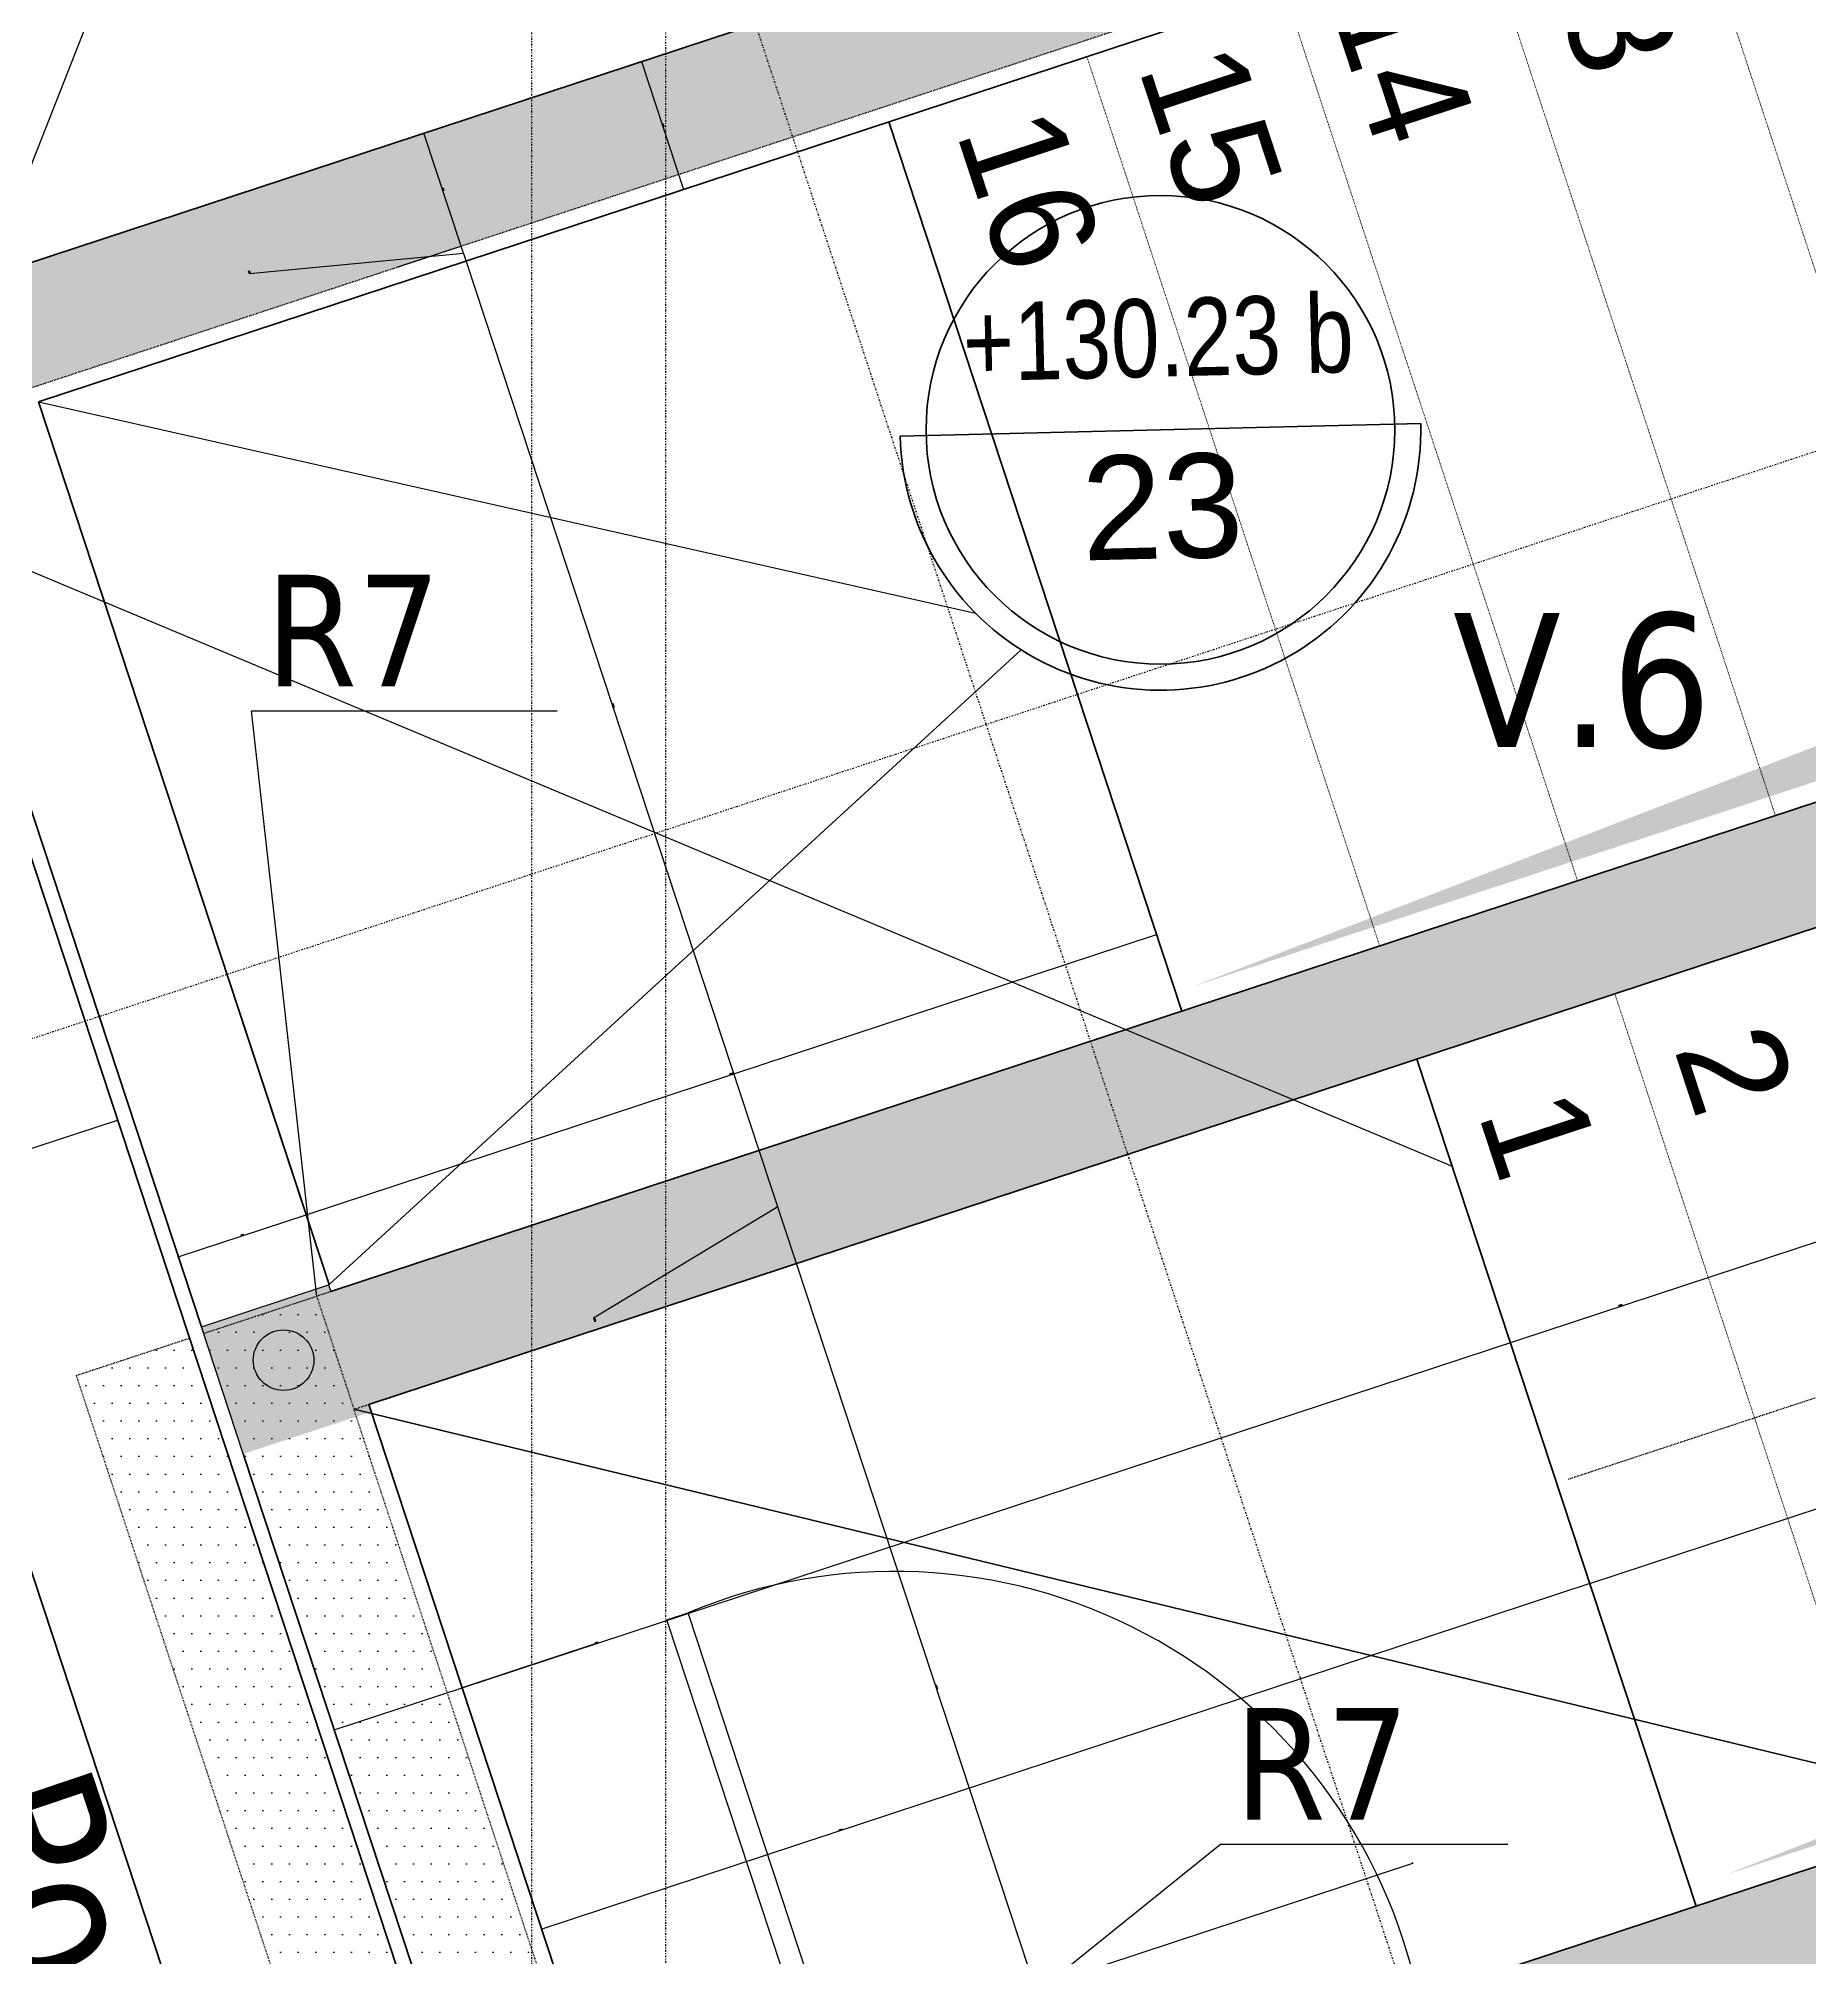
# Model space of a CAD drawing. Extents: x -12912 to 27386, y 1818 to 8189.
# Drawn here: x -120 to 118.1, y 6766.7 to 7024.7 of the extents above; entities that cross this region are included whole.
import ezdxf

# ---------------------------------------------------------------- set-up
doc = ezdxf.new("R2010")
doc.units = 0
doc.header["$MEASUREMENT"] = 0
for name, pattern in [('AXES2', [1.125, 0.75, -0.125, 0.125, -0.125]), ('CACHE2', [4.7625, 3.175, -1.5875]), ('GrDotted', [0.4, 0.1, -0.1, 0.1, -0.1]), ('GrFeatureAxis', [0.85, 0.25, -0.2, 0.1, -0.2, 0.1]), ('STRICHPUNKT2_S11', [0.9, 0.7, -0.1, 0, -0.1])]:
    doc.linetypes.add(name, pattern=pattern)
doc.layers.get('0').update_dxf_attribs({"linetype": 'CONTINUOUS'})
doc.layers.get('DEFPOINTS').update_dxf_attribs({"linetype": 'CONTINUOUS'})
for name, color, linetype in [('g-ax2', 1, 'AXES2'), ('g-cot', 7, 'CONTINUOUS'), ('g-gov', 1, 'CONTINUOUS'), ('g-mx', 4, 'CONTINUOUS'), ('g-tx', 7, 'CONTINUOUS'), ('K_ENT_M_Building_Coffrage PH Sous sol', 7, 'CONTINUOUS'), ('STR_AXES_REPERE', 1, 'CONTINUOUS'), ('STR_COTATION', 1, 'CONTINUOUS'), ('STR_dob_liaisons_voiles', 23, 'CONTINUOUS'), ('STR_RESV_DALLE', 11, 'CONTINUOUS'), ('STR_SURCH', 9, 'CACHE2'), ('STR_TXT', 102, 'CONTINUOUS'), ('STR_TXT_V', 102, 'CONTINUOUS')]:
    doc.layers.add(name, color=color, linetype=linetype)
for name, color, linetype, lineweight in [('STR_AXES', 4, 'STRICHPUNKT2_S11', 25), ('STR_DALLES', 103, 'CONTINUOUS', 35), ('STR_dob_dalles', 130, 'CONTINUOUS', 35), ('STR_POUTRES', 102, 'CONTINUOUS', 35), ('STR_VOILES', 6, 'CONTINUOUS', 70)]:
    doc.layers.add(name, color=color, linetype=linetype, lineweight=lineweight)
doc.styles.add('EPAIS', font='TAHOMA.TTF')
doc.styles.add('GrDimensions', font='simplex.shx')
doc.dimstyles.new('GrDimensions', dxfattribs={"dimtxt": 0.09, "dimasz": 0.05, "dimexe": 0.07, "dimexo": 0, "dimgap": 0.05, "dimtad": 1, "dimzin": 0, "dimdsep": 46, "dimtxsty": 'GrDimensions', "dimblk": 'ARCHTICK', "dimblk1": 'ARCHTICK', "dimblk2": 'ARCHTICK', "dimcen": 0.09, "dimadec": 0, "dimazin": 0, "dimtfac": 1, "dimtdec": 4, "dimtmove": 0, "dimatfit": 3, "dimldrblk": 'OPEN30', "dimfxl": 0, "dimtolj": 1, "dimtzin": 0, "dimarcsym": 0})
doc.dimstyles.new('nOVO', dxfattribs={"dimscale": 1.3, "dimtxt": 0.09, "dimasz": 0.05, "dimexe": 0.07, "dimexo": 0, "dimgap": 0.05, "dimtad": 1, "dimzin": 0, "dimdsep": 46, "dimtxsty": 'GrDimensions', "dimblk": 'ARCHTICK', "dimcen": 0.09, "dimadec": 0, "dimazin": 0, "dimtfac": 1, "dimtmove": 0, "dimatfit": 3, "dimldrblk": 'OPEN30', "dimfxl": 0, "dimtolj": 1, "dimtzin": 0, "dimarcsym": 0})
doc.dimstyles.new('Novo_MALKO', dxfattribs={"dimscale": 1.3, "dimtxt": 0.09, "dimasz": 0.05, "dimexe": 0.07, "dimexo": 0, "dimgap": 0.05, "dimtad": 1, "dimdec": 0, "dimlfac": 100, "dimzin": 0, "dimdsep": 46, "dimtxsty": 'GrDimensions', "dimblk": 'ARCHTICK', "dimcen": 0.09, "dimadec": 0, "dimazin": 0, "dimtfac": 1, "dimtdec": 0, "dimtmove": 0, "dimatfit": 3, "dimldrblk": 'OPEN30', "dimfxl": 0, "dimtolj": 1, "dimtzin": 0, "dimarcsym": 0})
pattern_1 = [(0, (5243.0074, 5883.9378), (1.190625, 2.38125), [0, -2.38125])]

# ---------------------------------------------------------------- blocks, each defined once
blk = doc.blocks.new('_ArchTick')
at = {"color": 0, "linetype": 'ByBlock', "const_width": 0.15}
blk.add_lwpolyline([(-0.5, -0.5), (0.5, 0.5)], dxfattribs=at)
blk = doc.blocks.new('*D54')
at = {"layer": 'DEFPOINTS', "color": 0, "linetype": 'Continuous'}
for p in [(-18.08, 6859.97), (-26.72, 6857.12), (10.82, 6743.2)]:
    blk.add_point(p, dxfattribs=at)
at = {"layer": 'STR_COTATION', "color": 0, "linetype": 'Continuous', "lineweight": -2}
for p, q in [((-26.72, 6857.12), (-17.99, 6860)), ((19.46, 6746.05), (-18.08, 6859.97)), ((10.82, 6743.2), (19.55, 6746.08))]:
    blk.add_line(p, q, dxfattribs=at)
at = {"layer": 'STR_COTATION', "color": 0, "linetype": 'Continuous', "lineweight": -2, "xscale": 0.065, "yscale": 0.065, "zscale": 0.065}
for p, rotation in [((-18.08, 6859.97), 108.2367503933414), ((19.46, 6746.05), 288.2367503933414)]:
    blk.add_blockref('_ArchTick', p, dxfattribs=dict(at, rotation=rotation))
at = {"layer": 'STR_COTATION', "color": 0, "linetype": 'Continuous', "lineweight": -3, "insert": (0.81, 6803.05), "char_height": 0.117, "attachment_point": 5, "rotation": 288.2368, "style": 'GrDimensions'}
blk.add_mtext('\\A1;119.95', dxfattribs=at)
blk = doc.blocks.new('_Open30')
at = {"color": 0, "linetype": 'ByBlock', "lineweight": -2}
for p, q in [((-1, 0.3), (0, 0)), ((0, 0), (-1, -0.3)), ((0, 0), (-1, 0))]:
    blk.add_line(p, q, dxfattribs=at)
blk = doc.blocks.new('*D55')
at = {"layer": 'DEFPOINTS', "color": 0, "linetype": 'Continuous'}
for p in [(-23.08, 6875.17), (-31.73, 6872.32), (-26.72, 6857.12)]:
    blk.add_point(p, dxfattribs=at)
at = {"layer": 'STR_COTATION', "color": 0, "linetype": 'Continuous', "lineweight": -2}
for p, q in [((-31.73, 6872.32), (-23, 6875.2)), ((-18.08, 6859.97), (-23.08, 6875.17)), ((-20.58, 6867.57), (-45.35, 6852.63)), ((-26.72, 6857.12), (-17.99, 6860)), ((-45.35, 6852.63), (-45.19, 6852.14))]:
    blk.add_line(p, q, dxfattribs=at)
at = {"layer": 'STR_COTATION', "color": 0, "linetype": 'Continuous', "lineweight": -2, "xscale": 0.065, "yscale": 0.065, "zscale": 0.065}
for p, rotation in [((-23.08, 6875.17), 108.2367503933414), ((-18.08, 6859.97), 288.2367503933414)]:
    blk.add_blockref('_ArchTick', p, dxfattribs=dict(at, rotation=rotation))
at = {"layer": 'STR_COTATION', "color": 0, "linetype": 'Continuous', "lineweight": -3, "insert": (-45.15, 6852.42), "char_height": 0.117, "attachment_point": 5, "rotation": 288.2368, "style": 'GrDimensions'}
blk.add_mtext('\\A1;1600', dxfattribs=at)
blk = doc.blocks.new('*D56')
at = {"layer": 'DEFPOINTS', "color": 0, "linetype": 'Continuous'}
for p in [(-62.49, 6994.75), (-71.13, 6991.9), (-31.73, 6872.32)]:
    blk.add_point(p, dxfattribs=at)
at = {"layer": 'STR_COTATION', "color": 0, "linetype": 'Continuous', "lineweight": -2}
for p, q in [((-71.13, 6991.9), (-62.4, 6994.77)), ((-23.08, 6875.17), (-62.49, 6994.75)), ((-31.73, 6872.32), (-23, 6875.2))]:
    blk.add_line(p, q, dxfattribs=at)
at = {"layer": 'STR_COTATION', "color": 0, "linetype": 'Continuous', "lineweight": -2, "xscale": 0.065, "yscale": 0.065, "zscale": 0.065}
for p, rotation in [((-62.49, 6994.75), 108.2367503933414), ((-23.08, 6875.17), 288.2367503933414)]:
    blk.add_blockref('_ArchTick', p, dxfattribs=dict(at, rotation=rotation))
at = {"layer": 'STR_COTATION', "color": 0, "linetype": 'Continuous', "lineweight": -3, "insert": (-42.67, 6935), "char_height": 0.117, "attachment_point": 5, "rotation": 288.2368, "style": 'GrDimensions'}
blk.add_mtext('\\A1;125.90', dxfattribs=at)
blk = doc.blocks.new('*D57')
at = {"layer": 'DEFPOINTS', "color": 0, "linetype": 'Continuous'}
for p in [(-63.14, 6996.74), (-71.78, 6993.89), (-71.13, 6991.9)]:
    blk.add_point(p, dxfattribs=at)
at = {"layer": 'STR_COTATION', "color": 0, "linetype": 'Continuous', "lineweight": -2}
for p, q in [((-71.78, 6993.89), (-63.06, 6996.77)), ((-62.49, 6994.75), (-63.14, 6996.74)), ((-62.81, 6995.74), (-91.61, 6993.03)), ((-71.13, 6991.9), (-62.4, 6994.77)), ((-91.61, 6993.03), (-91.74, 6993.42))]:
    blk.add_line(p, q, dxfattribs=at)
at = {"layer": 'STR_COTATION', "color": 0, "linetype": 'Continuous', "lineweight": -2, "xscale": 0.065, "yscale": 0.065, "zscale": 0.065}
for p, rotation in [((-63.14, 6996.74), 108.2367503933414), ((-62.49, 6994.75), 288.2367503933414)]:
    blk.add_blockref('_ArchTick', p, dxfattribs=dict(at, rotation=rotation))
at = {"layer": 'STR_COTATION', "color": 0, "linetype": 'Continuous', "lineweight": -3, "insert": (-91.56, 6993.26), "char_height": 0.117, "attachment_point": 5, "rotation": 288.2368, "style": 'GrDimensions'}
blk.add_mtext('\\A1;210', dxfattribs=at)
blk = doc.blocks.new('*D58')
at = {"layer": 'DEFPOINTS', "color": 0, "linetype": 'Continuous'}
for p in [(-68.15, 7011.93), (-76.79, 7009.09), (-71.78, 6993.89)]:
    blk.add_point(p, dxfattribs=at)
at = {"layer": 'STR_COTATION', "color": 0, "linetype": 'Continuous', "lineweight": -2}
for p, q in [((-76.79, 7009.09), (-68.06, 7011.96)), ((-63.14, 6996.74), (-68.15, 7011.93)), ((-71.78, 6993.89), (-63.06, 6996.77))]:
    blk.add_line(p, q, dxfattribs=at)
at = {"layer": 'STR_COTATION', "color": 0, "linetype": 'Continuous', "lineweight": -2, "xscale": 0.065, "yscale": 0.065, "zscale": 0.065}
for p, rotation in [((-68.15, 7011.93), 108.2367503933414), ((-63.14, 6996.74), 288.2367503933414)]:
    blk.add_blockref('_ArchTick', p, dxfattribs=dict(at, rotation=rotation))
at = {"layer": 'STR_COTATION', "color": 0, "linetype": 'Continuous', "lineweight": -3, "insert": (-65.53, 7004.38), "char_height": 0.117, "attachment_point": 5, "rotation": 288.2368, "style": 'GrDimensions'}
blk.add_mtext('\\A1;1600', dxfattribs=at)
blk = doc.blocks.new('*D59')
at = {"layer": 'DEFPOINTS', "color": 0, "linetype": 'Continuous'}
for p in [(-42.62, 7020.33), (-36.96, 7003.14), (-33.24, 7004.36)]:
    blk.add_point(p, dxfattribs=at)
at = {"layer": 'STR_COTATION', "color": 0, "linetype": 'Continuous', "lineweight": -2}
for p, q in [((-42.62, 7020.33), (-38.82, 7021.58)), ((-38.91, 7021.55), (-33.24, 7004.36)), ((-36.96, 7003.14), (-33.16, 7004.39))]:
    blk.add_line(p, q, dxfattribs=at)
at = {"layer": 'STR_COTATION', "color": 0, "linetype": 'Continuous', "lineweight": -2, "xscale": 0.065, "yscale": 0.065, "zscale": 0.065}
for p, rotation in [((-38.91, 7021.55), 108.2357043947728), ((-33.24, 7004.36), 288.2357043947728)]:
    blk.add_blockref('_ArchTick', p, dxfattribs=dict(at, rotation=rotation))
at = {"layer": 'STR_COTATION', "color": 0, "linetype": 'Continuous', "lineweight": -3, "insert": (-35.96, 7013), "char_height": 0.117, "attachment_point": 5, "rotation": 288.2357, "style": 'GrDimensions'}
blk.add_mtext('\\A1;1810', dxfattribs=at)
blk = doc.blocks.new('*D60')
at = {"layer": 'DEFPOINTS', "color": 0, "linetype": 'Continuous'}
for p in [(-92.69, 6893.01), (-109.88, 6887.34), (-83.97, 6866.53)]:
    blk.add_point(p, dxfattribs=at)
at = {"layer": 'STR_COTATION', "color": 0, "linetype": 'Continuous', "lineweight": -2}
for p, q in [((-92.69, 6893.01), (-83.94, 6866.45)), ((-109.88, 6887.34), (-101.13, 6860.78)), ((-101.16, 6860.87), (-83.97, 6866.53))]:
    blk.add_line(p, q, dxfattribs=at)
at = {"layer": 'STR_COTATION', "color": 0, "linetype": 'Continuous', "lineweight": -2, "xscale": 0.065, "yscale": 0.065, "zscale": 0.065}
for p, rotation in [((-83.97, 6866.53), 18.23570439482916), ((-101.16, 6860.87), 198.2357043948292)]:
    blk.add_blockref('_ArchTick', p, dxfattribs=dict(at, rotation=rotation))
at = {"layer": 'STR_COTATION', "color": 0, "linetype": 'Continuous', "lineweight": -3, "insert": (-92.6, 6863.82), "char_height": 0.117, "attachment_point": 5, "rotation": 18.2357, "style": 'GrDimensions'}
blk.add_mtext('\\A1;1810', dxfattribs=at)
blk = doc.blocks.new('*D61')
at = {"layer": 'DEFPOINTS', "color": 0, "ltscale": 4.5}
for p in [(-75.24, 6840.04), (-92.43, 6834.38), (-63.01, 6802.94)]:
    blk.add_point(p, dxfattribs=at)
at = {"layer": 'STR_COTATION', "color": 0, "lineweight": -2, "ltscale": 4.5}
for p, q in [((-44.71, 6808.97), (-63.01, 6802.94)), ((-80.2, 6797.27), (-63.01, 6802.94)), ((-63.04, 6803.02), (-62.98, 6802.85)), ((-80.23, 6797.36), (-80.17, 6797.19))]:
    blk.add_line(p, q, dxfattribs=at)
at = {"layer": 'STR_COTATION', "color": 0, "lineweight": -2, "ltscale": 4.5, "xscale": 0.065, "yscale": 0.065, "zscale": 0.065}
for p, rotation in [((-63.01, 6802.94), 18.23570439482916), ((-80.2, 6797.27), 198.2357043948292)]:
    blk.add_blockref('_ArchTick', p, dxfattribs=dict(at, rotation=rotation))
at = {"layer": 'STR_COTATION', "color": 0, "ltscale": 4.5, "insert": (-44.98, 6809.01), "char_height": 0.117, "attachment_point": 5, "rotation": 18.2357, "style": 'GrDimensions'}
blk.add_mtext('\\A1;1810', dxfattribs=at)
blk = doc.blocks.new('*D62')
at = {"layer": 'DEFPOINTS', "color": 0, "ltscale": 4.5}
for p in [(235.88, 6943.65), (248.43, 6905.55), (-75.24, 6840.04)]:
    blk.add_point(p, dxfattribs=at)
at = {"layer": 'STR_COTATION', "color": 0, "lineweight": -2, "ltscale": 4.5}
for p, q in [((-63.01, 6802.94), (248.43, 6905.55)), ((248.4, 6905.64), (248.46, 6905.46)), ((-63.04, 6803.02), (-62.98, 6802.85))]:
    blk.add_line(p, q, dxfattribs=at)
at = {"layer": 'STR_COTATION', "color": 0, "lineweight": -2, "ltscale": 4.5, "xscale": 0.065, "yscale": 0.065, "zscale": 0.065}
for p, rotation in [((248.43, 6905.55), 18.23570439482916), ((-63.01, 6802.94), 198.2357043948292)]:
    blk.add_blockref('_ArchTick', p, dxfattribs=dict(at, rotation=rotation))
at = {"layer": 'STR_COTATION', "color": 0, "ltscale": 4.5, "insert": (92.67, 6854.36), "char_height": 0.117, "attachment_point": 5, "rotation": 18.2357, "style": 'GrDimensions'}
blk.add_mtext('\\A1;327.91', dxfattribs=at)
blk = doc.blocks.new('*D611')
at = {"layer": 'DEFPOINTS', "color": 0, "ltscale": 4.5}
for p in [(64.78, 6779.38), (70.24, 6762.82), (-15.23, 6734.63)]:
    blk.add_point(p, dxfattribs=at)
at = {"layer": 'STR_COTATION', "color": 0, "lineweight": -2, "ltscale": 4.5}
for p, q in [((-20.69, 6751.18), (64.78, 6779.38)), ((64.8, 6779.29), (64.75, 6779.46)), ((-20.67, 6751.09), (-20.72, 6751.26))]:
    blk.add_line(p, q, dxfattribs=at)
at = {"layer": 'STR_COTATION', "color": 0, "lineweight": -2, "ltscale": 4.5, "xscale": 0.065, "yscale": 0.065, "zscale": 0.065}
for p, rotation in [((64.78, 6779.38), 18.258271237584), ((-20.69, 6751.18), 198.258271237584)]:
    blk.add_blockref('_ArchTick', p, dxfattribs=dict(at, rotation=rotation))
at = {"layer": 'STR_COTATION', "color": 0, "ltscale": 4.5, "insert": (22, 6765.39), "char_height": 0.117, "attachment_point": 5, "rotation": 18.2583, "style": 'GrDimensions'}
blk.add_mtext('\\A1;9000', dxfattribs=at)
blk = doc.blocks.new('A$C2F200F38')
at = {"layer": 'g-gov'}
for p, q in [((-0.835, 0), (-0.065, 0)), ((-0.85, -0.18), (-0.05, -0.18))]:
    blk.add_line(p, q, dxfattribs=at)
at = {"layer": 'g-mx'}
for p, q in [((-0.9, 0), (0, 0)), ((-0.9, 0), (-0.9, -0.18)), ((-0.835, 0), (-0.9, 0)), ((-0.835, -0.15), (-0.835, 0)), ((-0.065, -0.15), (-0.065, 0)), ((-0.065, 0), (0, 0)), ((0, 0), (0, -0.18)), ((-0.85, -0.15), (-0.835, -0.15)), ((-0.85, -0.18), (-0.85, -0.15)), ((-0.05, -0.15), (-0.065, -0.15)), ((-0.05, -0.18), (-0.05, -0.15)), ((-0.9, -0.18), (-0.85, -0.18)), ((-0.08, -0.18), (-0.08, -0.98)), ((-0.05, -0.18), (-0.08, -0.18)), ((-0.05, -0.18), (-0.05, -0.98)), ((0, -0.18), (-0.05, -0.18)), ((-0.05, -0.98), (-0.08, -0.98))]:
    blk.add_line(p, q, dxfattribs=at)
blk.add_arc((-0.1357, -0.2626), 0.7196, 173.408, 274.4386, dxfattribs=at)
blk = doc.blocks.new('*D886')
at = {"layer": 'DEFPOINTS', "color": 0, "ltscale": 4.5}
for p in [(-113.19, 6891.01), (-109.32, 6879.26), (-140.1, 6876.8)]:
    blk.add_point(p, dxfattribs=at)
at = {"layer": 'STR_COTATION', "color": 0, "lineweight": -2, "ltscale": 4.5}
for p, q in [((-137.81, 6869.87), (-109.32, 6879.26)), ((-109.35, 6879.34), (-109.29, 6879.17)), ((-123.57, 6874.56), (-122.42, 6835.7)), ((-137.84, 6869.95), (-137.78, 6869.78)), ((-122.42, 6835.7), (-122.93, 6835.53))]:
    blk.add_line(p, q, dxfattribs=at)
at = {"layer": 'STR_COTATION', "color": 0, "lineweight": -2, "ltscale": 4.5, "xscale": 0.065, "yscale": 0.065, "zscale": 0.065}
for p, rotation in [((-109.32, 6879.26), 18.23737578238046), ((-137.81, 6869.87), 198.2373757823805)]:
    blk.add_blockref('_ArchTick', p, dxfattribs=dict(at, rotation=rotation))
at = {"layer": 'STR_COTATION', "color": 0, "ltscale": 4.5, "insert": (-122.72, 6835.74), "char_height": 0.117, "attachment_point": 5, "rotation": 18.2374, "style": 'GrDimensions'}
blk.add_mtext('\\A1;3000', dxfattribs=at)
blk = doc.blocks.new('*D893')
at = {"layer": 'DEFPOINTS', "color": 0, "ltscale": 4.5}
for p in [(-163.83, 6948.82), (-83.2, 6704.82), (-109.73, 6696.08)]:
    blk.add_point(p, dxfattribs=at)
at = {"layer": 'STR_COTATION', "color": 0, "lineweight": -2, "ltscale": 4.5}
for p, q in [((-190.06, 6940.18), (-190.23, 6940.12)), ((-190.15, 6940.15), (-109.73, 6696.08)), ((-109.64, 6696.11), (-109.81, 6696.05))]:
    blk.add_line(p, q, dxfattribs=at)
at = {"layer": 'STR_COTATION', "color": 0, "lineweight": -2, "ltscale": 4.5, "xscale": 0.065, "yscale": 0.065, "zscale": 0.065}
for p, rotation in [((-190.15, 6940.15), 108.2367673827036), ((-109.73, 6696.08), 288.2367673827036)]:
    blk.add_blockref('_ArchTick', p, dxfattribs=dict(at, rotation=rotation))
at = {"layer": 'STR_COTATION', "color": 0, "ltscale": 4.5, "insert": (-149.82, 6818.15), "char_height": 0.117, "attachment_point": 5, "rotation": 288.2368, "style": 'GrDimensions'}
blk.add_mtext('\\A1;256.98', dxfattribs=at)
blk = doc.blocks.new('*D977')
at = {"layer": 'DEFPOINTS', "color": 0, "ltscale": 4.5}
for p in [(25.41, 6919.17), (30.34, 6904.19), (-92.69, 6893.01)]:
    blk.add_point(p, dxfattribs=at)
at = {"layer": 'STR_COTATION', "color": 0, "lineweight": -2, "ltscale": 4.5}
for p, q in [((-83.97, 6866.53), (30.34, 6904.19)), ((30.31, 6904.28), (30.37, 6904.11)), ((-84, 6866.62), (-83.94, 6866.45))]:
    blk.add_line(p, q, dxfattribs=at)
at = {"layer": 'STR_COTATION', "color": 0, "lineweight": -2, "ltscale": 4.5, "xscale": 0.065, "yscale": 0.065, "zscale": 0.065}
for p, rotation in [((30.34, 6904.19), 18.23570439482916), ((-83.97, 6866.53), 198.2357043948292)]:
    blk.add_blockref('_ArchTick', p, dxfattribs=dict(at, rotation=rotation))
at = {"layer": 'STR_COTATION', "color": 0, "ltscale": 4.5, "insert": (-26.85, 6885.48), "char_height": 0.117, "attachment_point": 5, "rotation": 18.2357, "style": 'GrDimensions'}
blk.add_mtext('\\A1;12035', dxfattribs=at)
blk = doc.blocks.new('*D979')
at = {"layer": 'DEFPOINTS', "color": 0, "ltscale": 4.5}
for p in [(274.18, 6878.19), (281.09, 6857.23), (95.45, 6796.06)]:
    blk.add_point(p, dxfattribs=at)
at = {"layer": 'STR_COTATION', "color": 0, "lineweight": -2, "ltscale": 4.5}
for p, q in [((88.56, 6816.95), (274.18, 6878.19)), ((274.2, 6878.1), (274.15, 6878.28)), ((88.58, 6816.86), (88.53, 6817.04))]:
    blk.add_line(p, q, dxfattribs=at)
at = {"layer": 'STR_COTATION', "color": 0, "lineweight": -2, "ltscale": 4.5, "xscale": 0.065, "yscale": 0.065, "zscale": 0.065}
for p, rotation in [((274.18, 6878.19), 18.258271237584), ((88.56, 6816.95), 198.258271237584)]:
    blk.add_blockref('_ArchTick', p, dxfattribs=dict(at, rotation=rotation))
at = {"layer": 'STR_COTATION', "color": 0, "ltscale": 4.5, "insert": (181.33, 6847.69), "char_height": 0.117, "attachment_point": 5, "rotation": 18.2583, "style": 'GrDimensions'}
blk.add_mtext('\\A1;195.46', dxfattribs=at)
blk = doc.blocks.new('*D981')
at = {"layer": 'DEFPOINTS', "color": 0, "ltscale": 4.5}
for p in [(95.45, 6796.06), (-52.32, 6770.48), (-51.84, 6769.05)]:
    blk.add_point(p, dxfattribs=at)
at = {"layer": 'STR_COTATION', "color": 0, "lineweight": -2, "ltscale": 4.5}
for p, q in [((88.56, 6816.95), (-52.32, 6770.48)), ((88.58, 6816.86), (88.53, 6817.04)), ((-52.29, 6770.39), (-52.34, 6770.56))]:
    blk.add_line(p, q, dxfattribs=at)
at = {"layer": 'STR_COTATION', "color": 0, "lineweight": -2, "ltscale": 4.5, "xscale": 0.065, "yscale": 0.065, "zscale": 0.065}
for p, rotation in [((88.56, 6816.95), 18.25827123758402), ((-52.32, 6770.48), 198.258271237584)]:
    blk.add_blockref('_ArchTick', p, dxfattribs=dict(at, rotation=rotation))
at = {"layer": 'STR_COTATION', "color": 0, "ltscale": 4.5, "insert": (-12.16, 6783.85), "char_height": 0.117, "attachment_point": 5, "rotation": 18.2583, "style": 'GrDimensions'}
blk.add_mtext('\\A1;148.34', dxfattribs=at)

msp = doc.modelspace()

# ---------------------------------------------------------------- hatches: boundary and pattern name
at = {"layer": 'STR_AXES_REPERE', "linetype": 'Continuous'}
msp.add_hatch(color=256, dxfattribs=at).paths.add_polyline_path([(-98.059, 6851.473), (-80.964, 6857.106), (-75.331, 6840.01), (-92.426, 6834.377)])
at = {"layer": 'STR_dob_liaisons_voiles', "ltscale": 4.5}
h = msp.add_hatch(color=256, dxfattribs=at)
h.paths.add_polyline_path([(-85.525, 6850.772, 0.0938149), (-87.012, 6851.054), (-87.012, 6846.984)])
h.paths.add_polyline_path([(-87.012, 6846.984), (-87.012, 6842.915, 0.4142136), (-82.942, 6846.984, 0.3084139), (-85.525, 6850.772)])
h.paths.add_polyline_path([(-87.012, 6851.054, 0.4142136), (-91.082, 6846.984, 0.4142136), (-87.012, 6842.915)])
at = {"layer": 'STR_SURCH', "linetype": 'Continuous'}
h = msp.add_hatch(dxfattribs=at)
h.set_pattern_fill('DOTS', color=256, scale=1.5, style=0)
h.set_pattern_definition(pattern_1)
h.paths.add_polyline_path([(-137.814, 6972.134), (1399.437, 7478.668), (1394.43, 7493.864), (-142.821, 6987.331)])
h = msp.add_hatch(dxfattribs=at)
h.set_pattern_fill('DOTS', color=256, scale=1.5, style=0)
h.set_pattern_definition(pattern_1)
h.paths.add_polyline_path([(-77.554, 6840.375), (251.068, 6948.659), (246.061, 6963.855), (-82.561, 6855.571)])
h = msp.add_hatch(dxfattribs=at)
h.set_pattern_fill('DOTS', color=256, scale=1.5, style=0)
h.set_pattern_definition(pattern_1)
h.paths.add_polyline_path([(74.836, 6764.286), (80.506, 6747.1), (412.958, 6856.786), (407.288, 6873.972)])
h = msp.add_hatch(dxfattribs=at)
h.set_pattern_fill('DOTS', color=256, scale=1.5, style=0)
h.set_pattern_definition(pattern_1)
h.paths.add_polyline_path([(-44.544, 6689.064), (-29.348, 6694.071), (-77.554, 6840.375), (-82.555, 6855.553), (-97.752, 6850.546)])
h = msp.add_hatch(dxfattribs=at)
h.set_pattern_fill('DOTS', color=256, scale=1.5, style=0)
h.set_pattern_definition(pattern_1)
h.paths.add_polyline_path([(-46.444, 6688.438), (-99.659, 6849.937), (-114.855, 6844.93), (-61.64, 6683.431)])

# ---------------------------------------------------------------- linework, layer by layer
at = {"layer": 'g-ax2', "ltscale": 0.1}
msp.add_lwpolyline([(85.683, 6830.992), (271.838, 6892.329, 1), (229.434, 7021.023), (155.596, 6996.694), (168.947, 7013.557), (175.365, 6994.079)], format="xyb", dxfattribs=at)
at = {"layer": 'K_ENT_M_Building_Coffrage PH Sous sol', "color": 7, "linetype": 'GrFeatureAxis'}
for points in [[(-1127.54, 6558.731), (936.63, 7238.414)], [(-51.795, 7112.228), (93.013, 6672.452)]]:
    msp.add_lwpolyline(points, dxfattribs=at)
at = {"layer": 'STR_AXES', "linetype": 'GrFeatureAxis'}
for p, q in [((-53.64, 5522.963), (-53.64, 8122.963)), ((-35.64, 5622.963), (-35.64, 8022.963))]:
    msp.add_line(p, q, dxfattribs=at)
at = {"layer": 'STR_AXES_REPERE', "linetype": 'Continuous'}
for p, q in [((-98.059, 6851.473), (-80.964, 6857.106)), ((-80.964, 6857.106), (-80.664, 6856.196)), ((-92.426, 6834.377), (-98.059, 6851.473))]:
    msp.add_line(p, q, dxfattribs=at)
at = {"layer": 'STR_DALLES', "ltscale": 4.5}
msp.add_line((33.731, 6893.89), (-5.638, 7013.452), dxfattribs=at)
at = {"layer": 'STR_DALLES', "linetype": 'Continuous'}
msp.add_line((102.854, 6773.584), (65.332, 6887.456), dxfattribs=at)
at = {"layer": 'STR_dob_dalles', "linetype": 'Continuous', "lineweight": -3}
msp.add_line((-119.969, 6975.806), (6, 6947.39), dxfattribs=at)
at = {"layer": 'STR_dob_dalles', "linetype": 'Continuous', "lineweight": 35}
for p, q in [((-4.138, 6971.185), (65.841, 6972.883)), ((950.965, 6591.4), (-77.554, 6840.375))]:
    msp.add_line(p, q, dxfattribs=at)
at = {"layer": 'STR_dob_dalles', "ltscale": 4.5}
msp.add_line((12.132, 6942.461), (-80.871, 6857.136), dxfattribs=at)
at = {"layer": 'STR_dob_dalles', "linetype": 'Continuous', "lineweight": 35}
for major_axis, start_param, end_param in [((-22.274, 22.274), 3.9269908, 10.2101761), ((24.749, 24.749), 2.3804551, 5.5220478)]:
    msp.add_ellipse((30.852, 6972.034), major_axis=major_axis, ratio=1, start_param=start_param, end_param=end_param, dxfattribs=at)
at = {"layer": 'STR_dob_liaisons_voiles', "ltscale": 4.5}
for p, q in [((-131.093, 6981.783), (-104.778, 7048.8)), ((-82.555, 6855.553), (-91.322, 6934.28)), ((-91.322, 6934.28), (-50.217, 6934.28)), ((-44.232, 6714.916), (38.903, 6781.933)), ((38.903, 6781.933), (77.53, 6781.933))]:
    msp.add_line(p, q, dxfattribs=at)
msp.add_circle((-87.012, 6846.984), 4.07, dxfattribs=at)
at = {"layer": 'STR_POUTRES', "linetype": 'Continuous'}
for p, q in [((-135.336, 6958.21), (-54.845, 6713.934)), ((-75.64, 6681.184), (-163.829, 6948.822))]:
    msp.add_line(p, q, dxfattribs=at)
at = {"layer": 'STR_RESV_DALLE', "linetype": 'Continuous'}
for points in [[(203.936, 7076.437), (240.672, 6964.866), (228.877, 6971.932), (35.325, 6897.25)], [(248.719, 6940.682), (283.226, 6835.879), (271.431, 6842.946), (106.682, 6777.748)]]:
    msp.add_solid(points, dxfattribs=at)
at = {"layer": 'STR_SURCH', "linetype": 'GrDotted'}
for p, q in [((-137.814, 6972.134), (324.723, 7124.543)), ((-61.641, 6683.431), (-114.855, 6844.93)), ((-40, 6726.398), (-77.554, 6840.375))]:
    msp.add_line(p, q, dxfattribs=at)
at = {"layer": 'STR_SURCH', "linetype": 'GrDotted', "lineweight": 15}
for p, q in [((131.274, 6955.762), (100.743, 7048.481)), ((113.517, 6920.161), (74.148, 7039.724)), ((86.922, 6911.404), (47.553, 7030.967)), ((60.327, 6902.647), (20.958, 7022.21)), ((129.447, 6782.347), (91.926, 6896.219))]:
    msp.add_line(p, q, dxfattribs=at)
at = {"layer": 'STR_SURCH', "linetype": 'GrDotted', "ltscale": 0.25}
for p, q in [((-82.555, 6855.553), (-97.732, 6850.553)), ((-82.555, 6855.553), (-77.554, 6840.375)), ((-114.855, 6844.93), (-99.659, 6849.937))]:
    msp.add_line(p, q, dxfattribs=at)
at = {"layer": 'STR_SURCH', "linetype": 'GrDotted', "ltscale": 0.052431}
msp.add_line((-80.569, 6856.227), (-82.561, 6855.571), dxfattribs=at)
at = {"layer": 'STR_SURCH', "linetype": 'GrDotted', "ltscale": 0.023937}
msp.add_line((-98.059, 6851.473), (-97.757, 6850.564), dxfattribs=at)
at = {"layer": 'STR_SURCH', "linetype": 'GrDotted', "ltscale": 0.052432}
msp.add_line((-77.554, 6840.375), (-75.562, 6841.031), dxfattribs=at)
at = {"layer": 'STR_TXT', "ltscale": 4.5}
msp.add_line((-277.824, 7018.705, 1932.333), (70.08, 6873.047), dxfattribs=at)
at = {"layer": 'STR_VOILES', "linetype": 'Continuous'}
for p, q in [((-142.822, 6987.334), (319.746, 7139.647)), ((325.317, 7122.428), (-119.969, 6975.806)), ((-98.059, 6851.473), (-142.822, 6987.334)), ((-119.969, 6975.806), (-80.871, 6857.136)), ((-80.664, 6856.196), (230.864, 6958.842)), ((235.873, 6943.646), (-75.562, 6841.031)), ((70.236, 6762.823), (344.146, 6853.189)), ((-75.562, 6841.031), (-38.025, 6727.107)), ((-55.198, 6721.397), (-92.424, 6834.377))]:
    msp.add_line(p, q, dxfattribs=at)

# ---------------------------------------------------------------- block references
at = {"layer": 'g-cot', "linetype": 'Continuous', "ltscale": 0.05, "xscale": 99.99999999999739, "yscale": 100, "zscale": 100, "rotation": 198.2367801079937}
msp.add_blockref('A$C2F200F38', (-9.563, 6717.44), dxfattribs=at)

# ---------------------------------------------------------------- texts
at = {"layer": 'g-tx'}
for s, p in [('13', (81.224, 7038.511)), ('14', (53.577, 7029.136)), ('15', (27.831, 7020.711)), ('16', (3.341, 7012.072)), ('2', (99.824, 6888.86)), ('1', (73.49, 6880.183))]:
    msp.add_text(s, height=14, rotation=288.20183, dxfattribs=at).set_placement(p)
at = {"layer": 'STR_dob_dalles', "linetype": 'Continuous', "lineweight": 35, "attachment_point": 8, "rotation": 1.39003}
for s, insert, char_height in [('{\\fSwis721 Lt BT|b0|i0|c0|p34;\\W0.8;+130.23 b}', (30.682, 6979.032), 10.5), ('{\\fSwis721 Lt BT|b0|i0|c0|p34;23}', (31.276, 6954.54), 14)]:
    msp.add_mtext(s, dxfattribs=dict(at, insert=insert, char_height=char_height))
at = {"layer": 'STR_dob_liaisons_voiles', "ltscale": 4.5, "style": 'EPAIS'}
for p in [(-89.433, 6937.554), (40.792, 6785.208)]:
    msp.add_text('R7', height=15, dxfattribs=at).set_placement(p)
at = {"layer": 'STR_TXT', "linetype": 'Continuous', "insert": (-113.497, 6793.653), "char_height": 19, "attachment_point": 1, "rotation": 288.63792, "style": 'EPAIS'}
msp.add_mtext('Po.11', dxfattribs=at)
at = {"layer": 'STR_TXT_V', "ltscale": 4.5, "style": 'EPAIS'}
msp.add_text('V.6', height=18, dxfattribs=at).set_placement((70.156, 6929.398))

# ---------------------------------------------------------------- dimensions: what is measured, and where the dimension line sits
at = {"layer": 'STR_COTATION', "linetype": 'Continuous', "lineweight": -3}
for base, p1, p2, angle, override, picture, middle in [((-33.245, 7004.363), (-42.622, 7020.328), (-36.962, 7003.138), 288.2357, {"dimscale": 1.3, "dimdec": 0, "dimlfac": 100, "dimzin": 0}, '*D59', (-35.959, 7012.996)), ((-68.149, 7011.935), (-71.784, 6993.891), (-76.791, 7009.087), 108.23675, {"dimscale": 1.3, "dimdec": 0, "dimlfac": 100, "dimzin": 0, "dimtmove": 0, "dimatfit": 3}, '*D58', (-65.528, 7004.375)), ((-62.485, 6994.746), (-31.728, 6872.32), (-71.128, 6991.899), 108.23675, {"dimscale": 1.3, "dimtxt": 0.09, "dimasz": 0.05, "dimexe": 0.07, "dimexo": 0, "dimgap": 0.05, "dimtad": 1, "dimjust": 0, "dimtih": 0, "dimtoh": 0, "dimdec": 2, "dimlfac": 1, "dimrnd": 0, "dimzin": 0, "dimdsep": 46, "dimlunit": 2, "dimpost": '', "dimtxsty": 'GrDimensions', "dimblk": 'ArchTick', "dimblk1": 'ArchTick', "dimblk2": 'ArchTick', "dimsah": 0, "dimtsz": 0, "dimcen": 0.09, "dimdle": 0, "dimse1": 0, "dimse2": 0, "dimsd1": 0, "dimsd2": 0, "dimclrd": 0, "dimclre": 0, "dimclrt": 0, "dimaunit": 0, "dimadec": 0, "dimazin": 0, "dimtol": 0, "dimlim": 0, "dimtp": 0, "dimtm": 0, "dimtfac": 1, "dimtdec": 4, "dimtix": 0, "dimtofl": 1, "dimtmove": 0, "dimatfit": 3, "dimldrblk": 'Open30', "dimtvp": 0, "dimfrac": 0, "dimtolj": 1, "dimtzin": 0, "dimlwd": 65534, "dimlwe": 65534}, '*D56', (-42.668, 6934.996)), ((-18.078, 6859.972), (10.817, 6743.2), (-26.721, 6857.124), 108.23675, {"dimscale": 1.3, "dimtxt": 0.09, "dimasz": 0.05, "dimexe": 0.07, "dimexo": 0, "dimgap": 0.05, "dimtad": 1, "dimjust": 0, "dimtih": 0, "dimtoh": 0, "dimdec": 2, "dimlfac": 1, "dimrnd": 0, "dimzin": 0, "dimdsep": 46, "dimlunit": 2, "dimpost": '', "dimtxsty": 'GrDimensions', "dimblk": 'ArchTick', "dimblk1": 'ArchTick', "dimblk2": 'ArchTick', "dimsah": 0, "dimtsz": 0, "dimcen": 0.09, "dimdle": 0, "dimse1": 0, "dimse2": 0, "dimsd1": 0, "dimsd2": 0, "dimclrd": 0, "dimclre": 0, "dimclrt": 0, "dimaunit": 0, "dimadec": 0, "dimazin": 0, "dimtol": 0, "dimlim": 0, "dimtp": 0, "dimtm": 0, "dimtfac": 1, "dimtdec": 4, "dimtix": 0, "dimtofl": 1, "dimtmove": 0, "dimatfit": 3, "dimldrblk": 'Open30', "dimtvp": 0, "dimfrac": 0, "dimtolj": 1, "dimtzin": 0, "dimlwd": 65534, "dimlwe": 65534}, '*D54', (0.808, 6803.048))]:
    dim = msp.add_linear_dim(base=base, p1=p1, p2=p2, angle=angle, dimstyle='GrDimensions', override=override, dxfattribs=at)
    dim.commit()
    dim.dimension.update_dxf_attribs({"geometry": picture, "text_midpoint": middle})
for base, p1, p2, angle, override, picture, middle in [((-63.141, 6996.739), (-71.128, 6991.899), (-71.784, 6993.891), 108.23675, {"dimscale": 1.3, "dimdec": 0, "dimlfac": 100, "dimzin": 0, "dimtmove": 1, "dimatfit": 3}, '*D57', (-91.631, 6993.091)), ((-83.967, 6866.533), (-109.878, 6887.345), (-92.69, 6893.008), 18.2357, {"dimscale": 1.3, "dimdec": 0, "dimlfac": 100, "dimzin": 0}, '*D60', (-92.561, 6863.702)), ((-23.085, 6875.168), (-26.721, 6857.124), (-31.728, 6872.32), 108.23675, {"dimscale": 1.3, "dimdec": 0, "dimlfac": 100, "dimzin": 0, "dimtmove": 1, "dimatfit": 3}, '*D55', (-45.331, 6852.571))]:
    dim = msp.add_linear_dim(base=base, p1=p1, p2=p2, angle=angle, dimstyle='GrDimensions', override=override, dxfattribs=at)
    dim.commit()
    dim.dimension.update_dxf_attribs({"geometry": picture, "text_midpoint": middle, "dimtype": 160})
at = {"layer": 'STR_COTATION', "ltscale": 4.5}
for base, p1, p2, angle, dimstyle, override, picture, middle in [((-109.726, 6696.079), (-163.829, 6948.822), (-83.201, 6704.819), 108.23677, 'nOVO', {"dimtmove": 1}, '*D893', (-149.819, 6818.154)), ((248.428, 6905.549), (-75.236, 6840.041), (235.876, 6943.647), 18.2357, 'nOVO', {"dimtmove": 1}, '*D62', (92.67, 6854.361)), ((30.341, 6904.195), (-92.69, 6893.008), (25.409, 6919.166), 18.2357, 'Novo_MALKO', {"dimtmove": 1}, '*D977', (-26.852, 6885.481)), ((64.775, 6779.375), (-15.233, 6734.626), (70.236, 6762.823), 18.25827, 'nOVO', {"dimscale": 1.3, "dimdec": 0, "dimlfac": 100}, '*D611', (22.002, 6765.394))]:
    dim = msp.add_linear_dim(base=base, p1=p1, p2=p2, angle=angle, dimstyle=dimstyle, override=override, dxfattribs=at)
    dim.commit()
    dim.dimension.update_dxf_attribs({"geometry": picture, "text_midpoint": middle})
for base, p1, p2, angle, dimstyle, override, picture, middle in [((-109.32, 6879.256), (-140.099, 6876.805), (-113.192, 6891.006), 18.23738, 'Novo_MALKO', {"dimtmove": 1}, '*D886', (-122.481, 6835.683)), ((-63.011, 6802.938), (-92.426, 6834.377), (-75.236, 6840.041), 18.2357, 'nOVO', {"dimdec": 0, "dimlfac": 100, "dimtmove": 1}, '*D61', (-44.942, 6808.891))]:
    dim = msp.add_linear_dim(base=base, p1=p1, p2=p2, angle=angle, dimstyle=dimstyle, override=override, dxfattribs=at)
    dim.commit()
    dim.dimension.update_dxf_attribs({"geometry": picture, "text_midpoint": middle, "dimtype": 160})
dim = msp.add_linear_dim(base=(274.176, 6878.189), p1=(95.447, 6796.062), p2=(281.091, 6857.229), angle=18.25827, dimstyle='nOVO', dxfattribs=at)
dim.commit()
dim.dimension.update_dxf_attribs({"geometry": '*D979', "text_midpoint": (181.327, 6847.688)})
dim = msp.add_linear_dim(base=(-52.315, 6770.476), p1=(95.447, 6796.062), p2=(-51.845, 6769.05), angle=18.25827, dimstyle='nOVO', dxfattribs=at)
dim.commit()
dim.dimension.update_dxf_attribs({"geometry": '*D981', "text_midpoint": (-12.122, 6783.737), "dimtype": 160})

doc.saveas('drawing.dxf')
